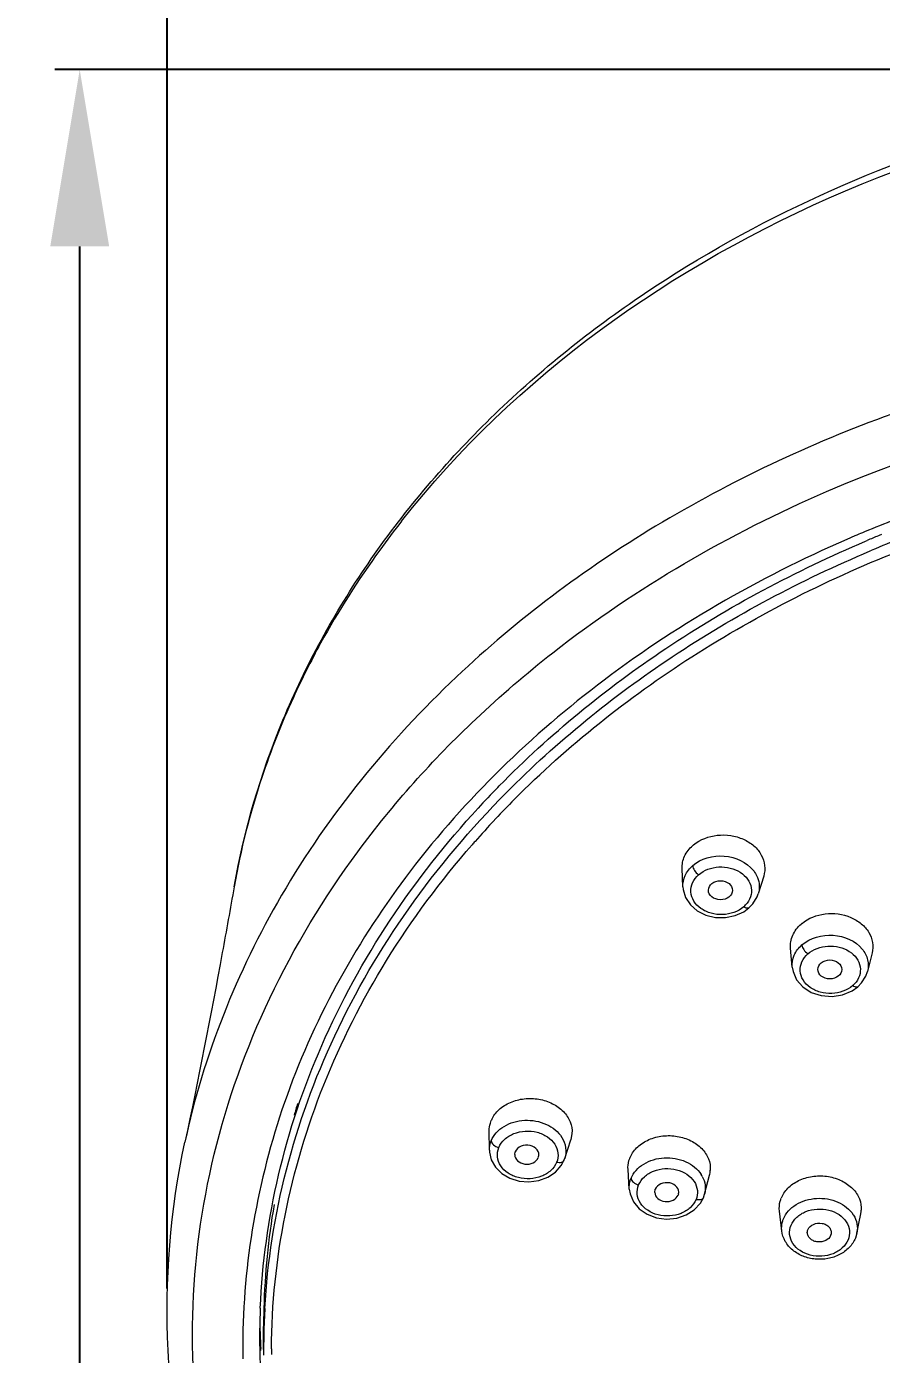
# Model space of a CAD drawing. Extents: x 8819 to 9239, y -18069 to -17475.
# Drawn here: x 8954.16 to 8978.35, y -17626.28 to -17588.72 of the extents above; entities that cross this region are included whole.
import ezdxf

# ---------------------------------------------------------------- set-up
doc = ezdxf.new("R2010")
doc.units = 0
doc.header["$MEASUREMENT"] = 0
doc.layers.get('0').update_dxf_attribs({"linetype": 'CONTINUOUS', "lineweight": 13})
doc.layers.get('DEFPOINTS').update_dxf_attribs({"linetype": 'CONTINUOUS'})
doc.layers.add('5', color=2, linetype='CONTINUOUS', lineweight=9)
doc.styles.get("Standard").update_dxf_attribs({"font": 'Gulim.ttf'})
doc.dimstyles.new('STANDARD$0', dxfattribs={"dimtxt": 3.5, "dimasz": 2.5, "dimexe": 0.7, "dimexo": 0.7, "dimgap": 0.5, "dimtad": 3, "dimdec": 4, "dimdsep": 46, "dimtxsty": 'Standard', "dimcen": 0, "dimclrd": 2, "dimclre": 2, "dimclrt": 4, "dimadec": 0, "dimazin": 0, "dimtp": 0.2, "dimtm": 0.1, "dimtfac": 0.5, "dimtdec": 4, "dimtmove": 1, "dimatfit": 3, "dimfxl": 0, "dimtolj": 1, "dimarcsym": 0})

# ---------------------------------------------------------------- blocks, each defined once
blk = doc.blocks.new('*D63')
at = {"layer": '5', "color": 2, "lineweight": -2}
for p, q in [((8992.676, -17589.939), (8954.961, -17589.939)), ((8955.661, -17758.34), (8955.661, -17594.939)), ((8974.358, -17763.34), (8954.961, -17763.34))]:
    blk.add_line(p, q, dxfattribs=at)
at = {"layer": '5', "color": 2}
for points in [[(8954.828, -17594.939), (8956.495, -17594.939), (8955.661, -17589.939)], [(8954.828, -17758.34), (8956.495, -17758.34), (8955.661, -17763.34)]]:
    blk.add_solid(points, dxfattribs=at)
at = {"layer": 'DEFPOINTS', "color": 0}
for p in [(8955.661, -17589.939), (8993.376, -17589.939), (8975.058, -17763.34)]:
    blk.add_point(p, dxfattribs=at)
at = {"layer": '5', "color": 4, "insert": (8950.832, -17693.171), "char_height": 5, "attachment_point": 5, "rotation": 90}
blk.add_mtext('\\A1;231.2', dxfattribs=at)
blk = doc.blocks.new('*D64')
at = {"layer": '5', "color": 2, "lineweight": -2}
for p, q in [((8958.135, -17624.407), (8958.135, -17573.164)), ((9028.617, -17624.268), (9028.617, -17573.164)), ((8963.135, -17573.864), (9023.617, -17573.864))]:
    blk.add_line(p, q, dxfattribs=at)
at = {"layer": '5', "color": 2}
for points in [[(8963.135, -17573.031), (8963.135, -17574.697), (8958.135, -17573.864)], [(9023.617, -17573.031), (9023.617, -17574.697), (9028.617, -17573.864)]]:
    blk.add_solid(points, dxfattribs=at)
at = {"layer": 'DEFPOINTS', "color": 0}
for p in [(9028.617, -17573.864), (9028.617, -17624.968), (8958.135, -17625.107)]:
    blk.add_point(p, dxfattribs=at)
at = {"layer": '5', "color": 4, "insert": (8992.321, -17569.688), "char_height": 5, "attachment_point": 5}
blk.add_mtext('\\A1;94', dxfattribs=at)

msp = doc.modelspace()

# ---------------------------------------------------------------- linework, layer by layer
at = {"color": 7, "linetype": 'Continuous'}
for p, q in [((8977.868, -17603.011), (8977.808, -17603.037)), ((8977.891, -17603.277), (8977.942, -17603.256)), ((8978.024, -17603.553), (8978.076, -17603.531)), ((8967.487, -17610.242), (8967.533, -17610.195)), ((8967.397, -17611.161), (8967.427, -17611.129)), ((8972.728, -17613.054), (8972.705, -17612.535)), ((8960.03, -17613.048), (8960.03, -17613.047)), ((8972.728, -17613.054), (8972.728, -17613.054)), ((8975.013, -17612.747), (8974.858, -17613.253)), ((8974.449, -17613.754), (8974.597, -17613.646)), ((8975.822, -17615.322), (8975.775, -17614.787)), ((8978.081, -17614.92), (8977.952, -17615.444)), ((8977.514, -17615.995), (8977.679, -17615.877)), ((8967.252, -17620.499), (8967.247, -17619.953)), ((8969.589, -17620.026), (8969.554, -17620.206)), ((8958.637, -17620.273), (8958.636, -17620.277)), ((8967.969, -17620.625), (8967.985, -17620.544)), ((8969.382, -17620.733), (8969.554, -17620.206)), ((8968.642, -17620.69), (8968.636, -17620.71)), ((8969.361, -17620.79), (8969.384, -17620.729)), ((8969.361, -17620.79), (8969.361, -17620.79)), ((8971.209, -17621.598), (8971.174, -17621.044)), ((8973.34, -17621.744), (8973.48, -17621.207)), ((8971.93, -17621.695), (8971.947, -17621.602)), ((8972.604, -17621.735), (8972.593, -17621.768)), ((8973.306, -17621.844), (8973.34, -17621.741)), ((8973.306, -17621.844), (8973.306, -17621.844)), ((8975.525, -17622.78), (8975.459, -17622.22)), ((8977.652, -17622.842), (8977.762, -17622.296)), ((8976.921, -17622.867), (8976.908, -17622.912)), ((8977.651, -17622.844), (8977.608, -17622.985)), ((8960.863, -17626.137), (8960.863, -17625.488)), ((8960.784, -17626.14), (8960.782, -17626.104)), ((8960.786, -17626.167), (8960.784, -17626.14))]:
    msp.add_line(p, q, dxfattribs=at)
for points in [[(8972.728, -17613.054), (8972.735, -17613.13), (8972.804, -17613.356), (8972.94, -17613.559), (8973.134, -17613.727), (8973.375, -17613.848), (8973.646, -17613.914), (8973.929, -17613.919), (8974.203, -17613.864), (8974.449, -17613.754)], [(8974.597, -17613.646), (8974.708, -17613.532), (8974.828, -17613.334), (8974.858, -17613.253)], [(8975.822, -17615.321), (8975.843, -17615.446), (8975.946, -17615.681), (8976.123, -17615.883), (8976.361, -17616.036), (8976.643, -17616.129), (8976.946, -17616.154), (8977.244, -17616.108), (8977.514, -17615.995)], [(8977.679, -17615.877), (8977.784, -17615.77), (8977.903, -17615.581), (8977.951, -17615.444)], [(8967.252, -17620.499), (8967.254, -17620.551), (8967.306, -17620.775), (8967.425, -17620.983), (8967.603, -17621.159), (8967.83, -17621.291), (8968.092, -17621.371), (8968.371, -17621.394), (8968.648, -17621.358), (8968.903, -17621.264), (8969.12, -17621.12)], [(8969.12, -17621.12), (8969.284, -17620.935), (8969.361, -17620.79)], [(8971.209, -17621.598), (8971.232, -17621.738), (8971.329, -17621.964), (8971.494, -17622.16), (8971.714, -17622.311), (8971.976, -17622.409), (8972.262, -17622.447), (8972.551, -17622.42), (8972.82, -17622.33), (8973.05, -17622.186)], [(8973.05, -17622.186), (8973.223, -17621.996), (8973.306, -17621.844)]]:
    msp.add_lwpolyline(points, dxfattribs=at)
for centre, radius, start, end in [((8985.258, -17618.844), 26.08, 141.7778, 144.0389), ((8992.182, -17637.27), 37.128, 111.2626, 112.6754), ((8992.019, -17636.877), 36.703, 112.779, 113.1393), ((8992.075, -17636.744), 36.348, 112.3416, 112.8816), ((8992.179, -17637.089), 36.401, 111.3819, 112.7948), ((8992.121, -17636.855), 36.468, 112.1941, 112.3418), ((8984.146, -17618.069), 24.725, 143.9794, 151.2152), ((8983.11, -17617.495), 23.54, 151.2254, 155.4057), ((8982.211, -17617.092), 22.555, 155.3849, 161.5739), ((8981.283, -17616.795), 21.581, 161.5433, 169.9996), ((8986.942, -17629.235), 27.189, 135.6887, 137.3815), ((8987.221, -17629.737), 27.168, 135.1687, 136.7705), ((8986.812, -17629.354), 26.607, 136.862, 138.6284), ((8986.57, -17629.138), 26.283, 138.6315, 138.9081), ((8973.685, -17612.662), 1.034, 129.1972, 131.1863), ((8973.968, -17613.066), 0.73, 311.1582, 316.9604), ((8976.752, -17614.884), 1.034, 129.2597, 131.1866), ((8977.051, -17615.298), 0.728, 311.1583, 316.9674), ((8981.988, -17625.149), 21.03, 163.4984, 164.4356), ((8968.03, -17619.962), 0.784, 155.3306, 157.5877), ((8971.954, -17621.013), 0.784, 155.3954, 157.588), ((8972.579, -17621.612), 0.79, 28.1989, 32.7538), ((8972.764, -17621.019), 0.74, 345.3011, 356.1533), ((8981.222, -17625.499), 20.358, 170.2168, 178.5203), ((8976.234, -17622.15), 0.782, 155.455, 157.5882), ((8976.882, -17622.754), 0.793, 31.9292, 32.8978), ((8977.044, -17622.151), 0.732, 348.5914, 356.1677), ((8980.896, -17625.835), 20.145, 177.5258, 178.9914), ((8981.016, -17625.488), 20.153, 178.536, 179.9997), ((8981.083, -17626.139), 20.219, 176.7015, 178.1642), ((8980.978, -17624.979), 20.227, 181.0736, 181.4609), ((8980.78, -17626.057), 20.506, 179.2673, 180.9662), ((8980.876, -17625.835), 20.126, 178.9915, 179.9866), ((8981.006, -17624.978), 20.255, 181.461, 182.392), ((8981.024, -17626.138), 20.16, 178.1642, 179.9994), ((8981.011, -17625.834), 20.26, 180, 180.9667), ((8981.042, -17624.977), 20.291, 182.3919, 183.1846), ((8981.084, -17626.137), 20.22, 180, 180.4432), ((8981.136, -17626.276), 20.053, 179.5503, 180)]:
    msp.add_arc(centre, radius, start, end, dxfattribs=at)
for centre, major_axis, ratio in [((8973.79, -17613.148), (0.341, -0.003), 0.787592), ((8976.884, -17615.387), (0.34, -0.001), 0.78785)]:
    msp.add_ellipse(centre, major_axis=major_axis, ratio=ratio, dxfattribs=at)
for centre, major_axis, ratio, start_param, end_param in [((8968.31, -17620.627), (0.342, -0.002), 0.78504, -0.230971, 2.833187), ((8968.31, -17620.627), (0.342, -0.002), 0.78504, -3.140892, -0.308405), ((8972.27, -17621.685), (0.34, -0.001), 0.78681, -0.186095, 2.829783), ((8972.27, -17621.685), (0.34, -0.001), 0.78681, -3.101184, -0.31181)]:
    msp.add_ellipse(centre, major_axis=major_axis, ratio=ratio, start_param=start_param, end_param=end_param, dxfattribs=at)
for points, knots in [([(8960.03, -17613.048), (8960.313, -17611.436), (8961.262, -17608.227), (8963.71, -17603.767), (8967.102, -17599.753), (8972.802, -17595.086), (8981.637, -17591.022), (8993.376, -17589.386), (9005.115, -17591.022), (9013.95, -17595.086), (9019.65, -17599.753), (9023.042, -17603.767), (9025.49, -17608.227), (9026.438, -17611.436), (9026.722, -17613.048)], [0, 0, 0, 0, 0.056019, 0.113498, 0.173004, 0.234814, 0.364565, 0.500001, 0.635437, 0.765187, 0.826996, 0.886502, 0.943981, 1, 1, 1, 1]), ([(8964.769, -17602.707), (8971.21, -17594.527), (8993.375, -17585.803), (9015.541, -17594.527), (9021.982, -17602.707)], [0, 0, 0, 0, 0.499999, 1, 1, 1, 1]), ([(9020.973, -17607.638), (9019.313, -17605.989), (9015.506, -17603.002), (9008.895, -17599.72), (9001.544, -17597.657), (8993.807, -17596.909), (8986.05, -17597.508), (8978.639, -17599.43), (8971.93, -17602.583), (8968.035, -17605.494), (8966.324, -17607.11)], [0, 0, 0, 0, 0.117581, 0.240934, 0.368779, 0.499118, 0.62959, 0.757818, 0.881746, 1, 1, 1, 1]), ([(8976.795, -17601.872), (8981.971, -17599.638), (8993.374, -17597.42), (9004.777, -17599.637), (9009.954, -17601.87)], [0, 0, 0, 0, 0.500002, 1, 1, 1, 1]), ([(8967.954, -17610.583), (8969.47, -17609.059), (8972.953, -17606.293), (8979.019, -17603.249), (8985.771, -17601.329), (8990.502, -17600.86), (8992.888, -17600.832)], [0, 0, 0, 0, 0.235419, 0.482513, 0.738711, 1, 1, 1, 1]), ([(8966.865, -17608.306), (8967.563, -17607.647), (8970.568, -17605.07), (8974.044, -17603.058), (8976.795, -17601.872)], [0, 0, 0, 0, 0.242618, 1, 1, 1, 1]), ([(8977.596, -17603.127), (8975.088, -17604.198), (8970.429, -17606.832), (8964.824, -17612.256), (8961.192, -17618.717), (8960.306, -17623.475), (8960.276, -17625.795)], [0, 0, 0, 0, 0.271941, 0.527826, 0.768615, 1, 1, 1, 1]), ([(8967.533, -17610.195), (8968.959, -17608.741), (8972.218, -17606.081), (8975.925, -17604.111), (8977.891, -17603.277)], [0, 0, 0, 0, 0.488128, 1, 1, 1, 1]), ([(8967.736, -17610.384), (8969.157, -17608.948), (8972.396, -17606.323), (8976.075, -17604.376), (8978.024, -17603.553)], [0, 0, 0, 0, 0.488519, 1, 1, 1, 1]), ([(8966.324, -17607.11), (8964.405, -17608.922), (8961.102, -17612.961), (8959.161, -17617.828), (8958.637, -17620.273)], [0, 0, 0, 0, 0.513598, 1, 1, 1, 1]), ([(8965.969, -17642.282), (8964.813, -17641.094), (8962.738, -17638.559), (8960.434, -17634.307), (8959.069, -17629.797), (8958.691, -17625.163), (8959.315, -17620.546), (8960.917, -17616.087), (8963.443, -17611.918), (8965.648, -17609.456), (8966.865, -17608.306)], [0, 0, 0, 0, 0.130376, 0.255969, 0.378037, 0.498326, 0.618869, 0.741662, 0.86834, 1, 1, 1, 1]), ([(8960.897, -17624.976), (8960.973, -17623.656), (8961.39, -17621.002), (8962.78, -17617.172), (8964.899, -17613.565), (8966.728, -17611.403), (8967.736, -17610.384)], [0, 0, 0, 0, 0.241036, 0.486343, 0.738707, 1, 1, 1, 1]), ([(8960.77, -17624.966), (8960.824, -17623.701), (8961.178, -17621.153), (8962.846, -17616.17), (8965.119, -17612.798), (8966.934, -17610.825)], [0, 0, 0, 0, 0.241911, 0.487822, 1, 1, 1, 1]), ([(8961.084, -17626.118), (8961.094, -17624.853), (8961.357, -17622.302), (8962.469, -17618.582), (8964.268, -17615.04), (8965.87, -17612.886), (8966.762, -17611.864)], [0, 0, 0, 0, 0.242431, 0.48817, 0.740008, 1, 1, 1, 1]), ([(8972.705, -17612.536), (8972.7, -17612.417), (8972.751, -17612.166), (8972.909, -17611.967), (8973.004, -17611.884)], [0, 0, 0, 0, 0.484483, 1, 1, 1, 1]), ([(8973.031, -17611.861), (8973.217, -17611.709), (8973.586, -17611.573), (8974.079, -17611.585), (8974.439, -17611.687), (8974.743, -17611.876), (8974.96, -17612.135), (8975.062, -17612.44), (8975.042, -17612.65), (8975.013, -17612.747)], [0, 0, 0, 0, 0.259807, 0.397247, 0.53212, 0.660023, 0.778963, 0.89056, 1, 1, 1, 1]), ([(8973.004, -17612.452), (8973.239, -17612.247), (8973.9, -17612.062), (8974.532, -17612.346), (8974.721, -17612.585)], [0, 0, 0, 0, 0.505105, 1, 1, 1, 1]), ([(8972.728, -17613.054), (8972.723, -17612.944), (8972.771, -17612.712), (8972.916, -17612.529), (8973.004, -17612.452)], [0, 0, 0, 0, 0.484568, 1, 1, 1, 1]), ([(8973.004, -17612.452), (8973.004, -17612.499), (8973.053, -17612.599), (8973.125, -17612.676), (8973.171, -17612.709)], [0, 0, 0, 0, 0.451586, 1, 1, 1, 1]), ([(8973.171, -17612.709), (8973.325, -17612.575), (8973.647, -17612.463), (8974.064, -17612.502), (8974.353, -17612.621), (8974.57, -17612.817), (8974.682, -17613.072), (8974.66, -17613.345), (8974.563, -17613.498), (8974.502, -17613.564)], [0, 0, 0, 0, 0.264101, 0.403458, 0.537066, 0.660261, 0.773624, 0.883837, 1, 1, 1, 1]), ([(8974.721, -17612.585), (8974.734, -17612.601), (8974.781, -17612.665), (8974.819, -17612.736), (8974.84, -17612.791)], [0, 0, 0, 0, 0.255493, 1, 1, 1, 1]), ([(8960.03, -17613.047), (8959.92, -17613.669), (8959.486, -17616.085), (8959.018, -17618.494), (8958.636, -17620.277)], [0, 0, 0, 0, 0.257141, 1, 1, 1, 1]), ([(8974.449, -17613.616), (8974.29, -17613.754), (8973.954, -17613.867), (8973.526, -17613.816), (8973.234, -17613.684), (8973.023, -17613.471), (8972.93, -17613.2), (8972.983, -17612.921), (8973.1, -17612.771), (8973.171, -17612.709)], [0, 0, 0, 0, 0.264549, 0.403824, 0.536539, 0.658235, 0.770507, 0.881354, 1, 1, 1, 1]), ([(8974.84, -17612.791), (8974.869, -17612.864), (8974.902, -17613.019), (8974.882, -17613.176), (8974.859, -17613.25)], [0, 0, 0, 0, 0.501989, 1, 1, 1, 1]), ([(8974.597, -17613.646), (8974.59, -17613.653), (8974.562, -17613.664), (8974.507, -17613.652), (8974.469, -17613.63), (8974.449, -17613.616)], [0, 0, 0, 0, 0.18039, 0.529301, 1, 1, 1, 1]), ([(8976.098, -17614.084), (8976.28, -17613.935), (8976.754, -17613.755), (8977.37, -17613.836), (8977.779, -17614.076), (8978, -17614.323), (8978.114, -17614.618), (8978.105, -17614.824), (8978.081, -17614.92)], [0, 0, 0, 0, 0.259893, 0.53041, 0.658953, 0.778634, 0.890718, 1, 1, 1, 1]), ([(8975.775, -17614.787), (8975.764, -17614.665), (8975.81, -17614.401), (8975.972, -17614.193), (8976.071, -17614.106)], [0, 0, 0, 0, 0.48425, 1, 1, 1, 1]), ([(8976.095, -17614.694), (8976.328, -17614.49), (8976.981, -17614.305), (8977.61, -17614.578), (8977.8, -17614.813)], [0, 0, 0, 0, 0.505396, 1, 1, 1, 1]), ([(8975.822, -17615.321), (8975.812, -17615.208), (8975.854, -17614.965), (8976.004, -17614.774), (8976.095, -17614.694)], [0, 0, 0, 0, 0.484005, 1, 1, 1, 1]), ([(8976.095, -17614.694), (8976.097, -17614.741), (8976.146, -17614.838), (8976.217, -17614.914), (8976.262, -17614.946)], [0, 0, 0, 0, 0.455423, 1, 1, 1, 1]), ([(8976.262, -17614.946), (8976.415, -17614.813), (8976.736, -17614.701), (8977.15, -17614.739), (8977.437, -17614.857), (8977.653, -17615.052), (8977.764, -17615.306), (8977.741, -17615.577), (8977.645, -17615.73), (8977.584, -17615.795)], [0, 0, 0, 0, 0.264077, 0.403442, 0.537076, 0.66026, 0.773594, 0.883815, 1, 1, 1, 1]), ([(8977.8, -17614.813), (8977.871, -17614.901), (8977.979, -17615.105), (8977.978, -17615.336), (8977.952, -17615.442)], [0, 0, 0, 0, 0.510383, 1, 1, 1, 1]), ([(8977.531, -17615.846), (8977.373, -17615.984), (8977.04, -17616.097), (8976.614, -17616.047), (8976.323, -17615.916), (8976.113, -17615.703), (8976.022, -17615.434), (8976.075, -17615.156), (8976.192, -17615.008), (8976.262, -17614.946)], [0, 0, 0, 0, 0.264531, 0.40382, 0.536549, 0.658217, 0.770458, 0.88133, 1, 1, 1, 1]), ([(8977.679, -17615.877), (8977.672, -17615.883), (8977.644, -17615.895), (8977.589, -17615.883), (8977.551, -17615.861), (8977.531, -17615.846)], [0, 0, 0, 0, 0.180364, 0.529282, 1, 1, 1, 1]), ([(8967.317, -17619.635), (8967.366, -17619.529), (8967.518, -17619.329), (8967.845, -17619.126), (8968.239, -17619.026), (8968.652, -17619.039), (8969.039, -17619.162), (8969.354, -17619.384), (8969.558, -17619.684), (8969.597, -17619.916), (8969.589, -17620.026)], [0, 0, 0, 0, 0.116111, 0.242158, 0.376495, 0.513968, 0.648294, 0.774367, 0.890508, 1, 1, 1, 1]), ([(8967.247, -17619.954), (8967.247, -17619.88), (8967.262, -17619.78), (8967.295, -17619.686), (8967.304, -17619.663)], [0, 0, 0, 0, 0.747068, 1, 1, 1, 1]), ([(8967.304, -17620.231), (8967.338, -17620.149), (8967.44, -17619.992), (8967.664, -17619.812), (8967.943, -17619.692), (8968.355, -17619.626), (8968.868, -17619.715), (8969.201, -17619.977), (8969.301, -17620.137)], [0, 0, 0, 0, 0.112409, 0.232675, 0.360786, 0.494245, 0.759309, 1, 1, 1, 1]), ([(8967.518, -17620.424), (8967.554, -17620.337), (8967.676, -17620.173), (8967.946, -17620.013), (8968.268, -17619.944), (8968.6, -17619.975), (8968.895, -17620.1), (8969.113, -17620.309), (8969.216, -17620.576), (8969.187, -17620.761), (8969.153, -17620.843)], [0, 0, 0, 0, 0.11753, 0.246368, 0.383734, 0.522652, 0.655525, 0.777539, 0.889778, 1, 1, 1, 1]), ([(8969.301, -17620.137), (8969.356, -17620.225), (8969.433, -17620.422), (8969.414, -17620.634), (8969.383, -17620.73)], [0, 0, 0, 0, 0.506553, 1, 1, 1, 1]), ([(8971.242, -17620.687), (8971.29, -17620.581), (8971.441, -17620.382), (8971.767, -17620.179), (8972.158, -17620.078), (8972.569, -17620.089), (8972.954, -17620.21), (8973.268, -17620.43), (8973.471, -17620.728), (8973.51, -17620.96), (8973.503, -17621.069)], [0, 0, 0, 0, 0.116158, 0.242264, 0.376661, 0.514179, 0.648502, 0.774512, 0.890561, 1, 1, 1, 1]), ([(8965.771, -17642.456), (8964.281, -17640.962), (8961.655, -17637.71), (8959.014, -17632.125), (8957.899, -17626.187), (8958.224, -17622.198), (8958.637, -17620.273)], [0, 0, 0, 0, 0.260984, 0.511835, 0.756457, 1, 1, 1, 1]), ([(8967.305, -17620.231), (8967.305, -17620.274), (8967.372, -17620.367), (8967.463, -17620.41), (8967.518, -17620.424)], [0, 0, 0, 0, 0.432156, 1, 1, 1, 1]), ([(8969.153, -17620.843), (8969.117, -17620.93), (8968.995, -17621.095), (8968.726, -17621.254), (8968.403, -17621.323), (8968.072, -17621.293), (8967.777, -17621.167), (8967.558, -17620.959), (8967.456, -17620.691), (8967.485, -17620.506), (8967.518, -17620.424)], [0, 0, 0, 0, 0.117529, 0.246368, 0.383734, 0.522652, 0.655525, 0.777539, 0.889778, 1, 1, 1, 1]), ([(8969.361, -17620.79), (8969.349, -17620.819), (8969.296, -17620.851), (8969.221, -17620.855), (8969.176, -17620.849), (8969.153, -17620.843)], [0, 0, 0, 0, 0.415126, 0.68967, 1, 1, 1, 1]), ([(8971.174, -17621.044), (8971.169, -17620.961), (8971.182, -17620.846), (8971.219, -17620.741), (8971.23, -17620.714)], [0, 0, 0, 0, 0.746739, 1, 1, 1, 1]), ([(8971.261, -17621.293), (8971.294, -17621.212), (8971.395, -17621.056), (8971.617, -17620.876), (8971.893, -17620.755), (8972.301, -17620.686), (8972.811, -17620.77), (8973.143, -17621.027), (8973.244, -17621.184)], [0, 0, 0, 0, 0.11247, 0.232846, 0.361053, 0.49456, 0.759553, 1, 1, 1, 1]), ([(8971.209, -17621.597), (8971.205, -17621.52), (8971.216, -17621.415), (8971.251, -17621.317), (8971.261, -17621.293)], [0, 0, 0, 0, 0.746666, 1, 1, 1, 1]), ([(8971.261, -17621.293), (8971.263, -17621.336), (8971.33, -17621.424), (8971.42, -17621.467), (8971.475, -17621.481)], [0, 0, 0, 0, 0.435453, 1, 1, 1, 1]), ([(8971.475, -17621.481), (8971.51, -17621.395), (8971.631, -17621.231), (8971.899, -17621.072), (8972.219, -17621.003), (8972.549, -17621.033), (8972.842, -17621.158), (8973.059, -17621.365), (8973.16, -17621.632), (8973.131, -17621.816), (8973.098, -17621.897)], [0, 0, 0, 0, 0.117534, 0.246347, 0.383708, 0.522655, 0.655532, 0.777514, 0.889745, 1, 1, 1, 1]), ([(8973.276, -17621.239), (8973.317, -17621.315), (8973.373, -17621.482), (8973.362, -17621.659), (8973.34, -17621.741)], [0, 0, 0, 0, 0.504924, 1, 1, 1, 1]), ([(8975.522, -17621.825), (8975.57, -17621.72), (8975.721, -17621.521), (8976.045, -17621.318), (8976.434, -17621.217), (8976.844, -17621.226), (8977.228, -17621.346), (8977.541, -17621.565), (8977.743, -17621.861), (8977.782, -17622.091), (8977.774, -17622.2)], [0, 0, 0, 0, 0.116227, 0.242428, 0.376916, 0.514487, 0.648791, 0.774706, 0.890631, 1, 1, 1, 1]), ([(8973.098, -17621.897), (8973.062, -17621.983), (8972.941, -17622.147), (8972.674, -17622.306), (8972.353, -17622.375), (8972.024, -17622.345), (8971.73, -17622.22), (8971.513, -17622.012), (8971.412, -17621.746), (8971.441, -17621.562), (8971.475, -17621.481)], [0, 0, 0, 0, 0.117536, 0.24635, 0.383714, 0.522659, 0.655533, 0.777514, 0.889749, 1, 1, 1, 1]), ([(8973.306, -17621.844), (8973.294, -17621.873), (8973.241, -17621.905), (8973.165, -17621.909), (8973.121, -17621.903), (8973.098, -17621.897)], [0, 0, 0, 0, 0.415141, 0.6897, 1, 1, 1, 1]), ([(8975.459, -17622.22), (8975.448, -17622.128), (8975.458, -17621.999), (8975.499, -17621.881), (8975.511, -17621.852)], [0, 0, 0, 0, 0.746445, 1, 1, 1, 1]), ([(8975.573, -17622.441), (8975.606, -17622.36), (8975.706, -17622.204), (8975.927, -17622.025), (8976.202, -17621.903), (8976.608, -17621.833), (8977.115, -17621.913), (8977.446, -17622.167), (8977.547, -17622.323)], [0, 0, 0, 0, 0.112585, 0.233148, 0.361538, 0.495171, 0.760085, 1, 1, 1, 1]), ([(8975.525, -17622.78), (8975.515, -17622.695), (8975.524, -17622.576), (8975.562, -17622.468), (8975.573, -17622.441)], [0, 0, 0, 0, 0.746239, 1, 1, 1, 1]), ([(8975.786, -17622.624), (8975.822, -17622.538), (8975.942, -17622.375), (8976.208, -17622.217), (8976.527, -17622.148), (8976.855, -17622.177), (8977.147, -17622.302), (8977.362, -17622.509), (8977.462, -17622.774), (8977.434, -17622.957), (8977.4, -17623.038)], [0, 0, 0, 0, 0.117545, 0.24635, 0.383718, 0.522676, 0.655548, 0.777509, 0.889734, 1, 1, 1, 1]), ([(8977.555, -17622.335), (8977.602, -17622.41), (8977.67, -17622.577), (8977.669, -17622.757), (8977.652, -17622.842)], [0, 0, 0, 0, 0.506792, 1, 1, 1, 1]), ([(8977.608, -17622.985), (8977.567, -17623.084), (8977.441, -17623.271), (8977.164, -17623.47), (8976.83, -17623.581), (8976.473, -17623.597), (8976.127, -17623.516), (8975.828, -17623.345), (8975.608, -17623.093), (8975.537, -17622.884), (8975.525, -17622.78)], [0, 0, 0, 0, 0.119163, 0.243555, 0.373174, 0.505389, 0.636244, 0.762477, 0.88318, 1, 1, 1, 1]), ([(8977.4, -17623.038), (8977.365, -17623.124), (8977.244, -17623.286), (8976.978, -17623.445), (8976.659, -17623.514), (8976.332, -17623.484), (8976.04, -17623.36), (8975.824, -17623.153), (8975.724, -17622.888), (8975.753, -17622.705), (8975.786, -17622.624)], [0, 0, 0, 0, 0.117545, 0.24635, 0.383718, 0.522676, 0.655548, 0.777509, 0.889734, 1, 1, 1, 1]), ([(8976.264, -17622.747), (8976.292, -17622.68), (8976.421, -17622.569), (8976.625, -17622.551), (8976.778, -17622.602), (8976.869, -17622.672), (8976.923, -17622.765), (8976.927, -17622.835), (8976.921, -17622.867)], [0, 0, 0, 0, 0.241003, 0.514093, 0.649206, 0.774762, 0.889946, 1, 1, 1, 1]), ([(8976.908, -17622.912), (8976.883, -17622.973), (8976.769, -17623.079), (8976.583, -17623.107), (8976.436, -17623.074), (8976.341, -17623.02), (8976.273, -17622.944), (8976.252, -17622.881), (8976.249, -17622.851)], [0, 0, 0, 0, 0.237305, 0.506444, 0.642208, 0.770662, 0.889306, 1, 1, 1, 1]), ([(8960.754, -17626.176), (8960.764, -17626.753), (8960.902, -17629.075), (8961.443, -17631.37), (8962.047, -17633.009)], [0, 0, 0, 0, 0.248505, 1, 1, 1, 1])]:
    msp.add_open_spline(points, degree=3, knots=knots, dxfattribs=at)
for points in [[(8967.252, -17620.499), (8967.251, -17620.408), (8967.27, -17620.315), (8967.304, -17620.231)], [(8976.249, -17622.851), (8976.245, -17622.816), (8976.251, -17622.779), (8976.264, -17622.747)]]:
    msp.add_open_spline(points, degree=3, dxfattribs=at)

# ---------------------------------------------------------------- dimensions: what is measured, and where the dimension line sits
at = {"layer": '5'}
dim = msp.add_linear_dim(base=(9028.617, -17573.864), p1=(8958.135, -17625.107), p2=(9028.617, -17624.968), dimstyle='STANDARD$0', override={"dimtxt": 5, "dimasz": 5, "dimdec": 1, "dimlfac": 1.333333, "dimzin": 9, "dimtdec": 1, "dimfxl": 1.25, "dimtfill": 1}, dxfattribs=at)
dim.commit()
dim.dimension.update_dxf_attribs({"geometry": '*D64', "text_midpoint": (8992.321, -17572.754), "dimtype": 160})
dim = msp.add_linear_dim(base=(8955.661, -17589.939), p1=(8975.058, -17763.34), p2=(8993.376, -17589.939), angle=90, dimstyle='STANDARD$0', override={"dimtxt": 5, "dimasz": 5, "dimdec": 1, "dimlfac": 1.333333, "dimzin": 9, "dimtdec": 1, "dimfxl": 1.25, "dimtfill": 1}, dxfattribs=at)
dim.commit()
dim.dimension.update_dxf_attribs({"geometry": '*D63', "text_midpoint": (8953.902, -17693.171), "dimtype": 160})

doc.saveas('drawing.dxf')
